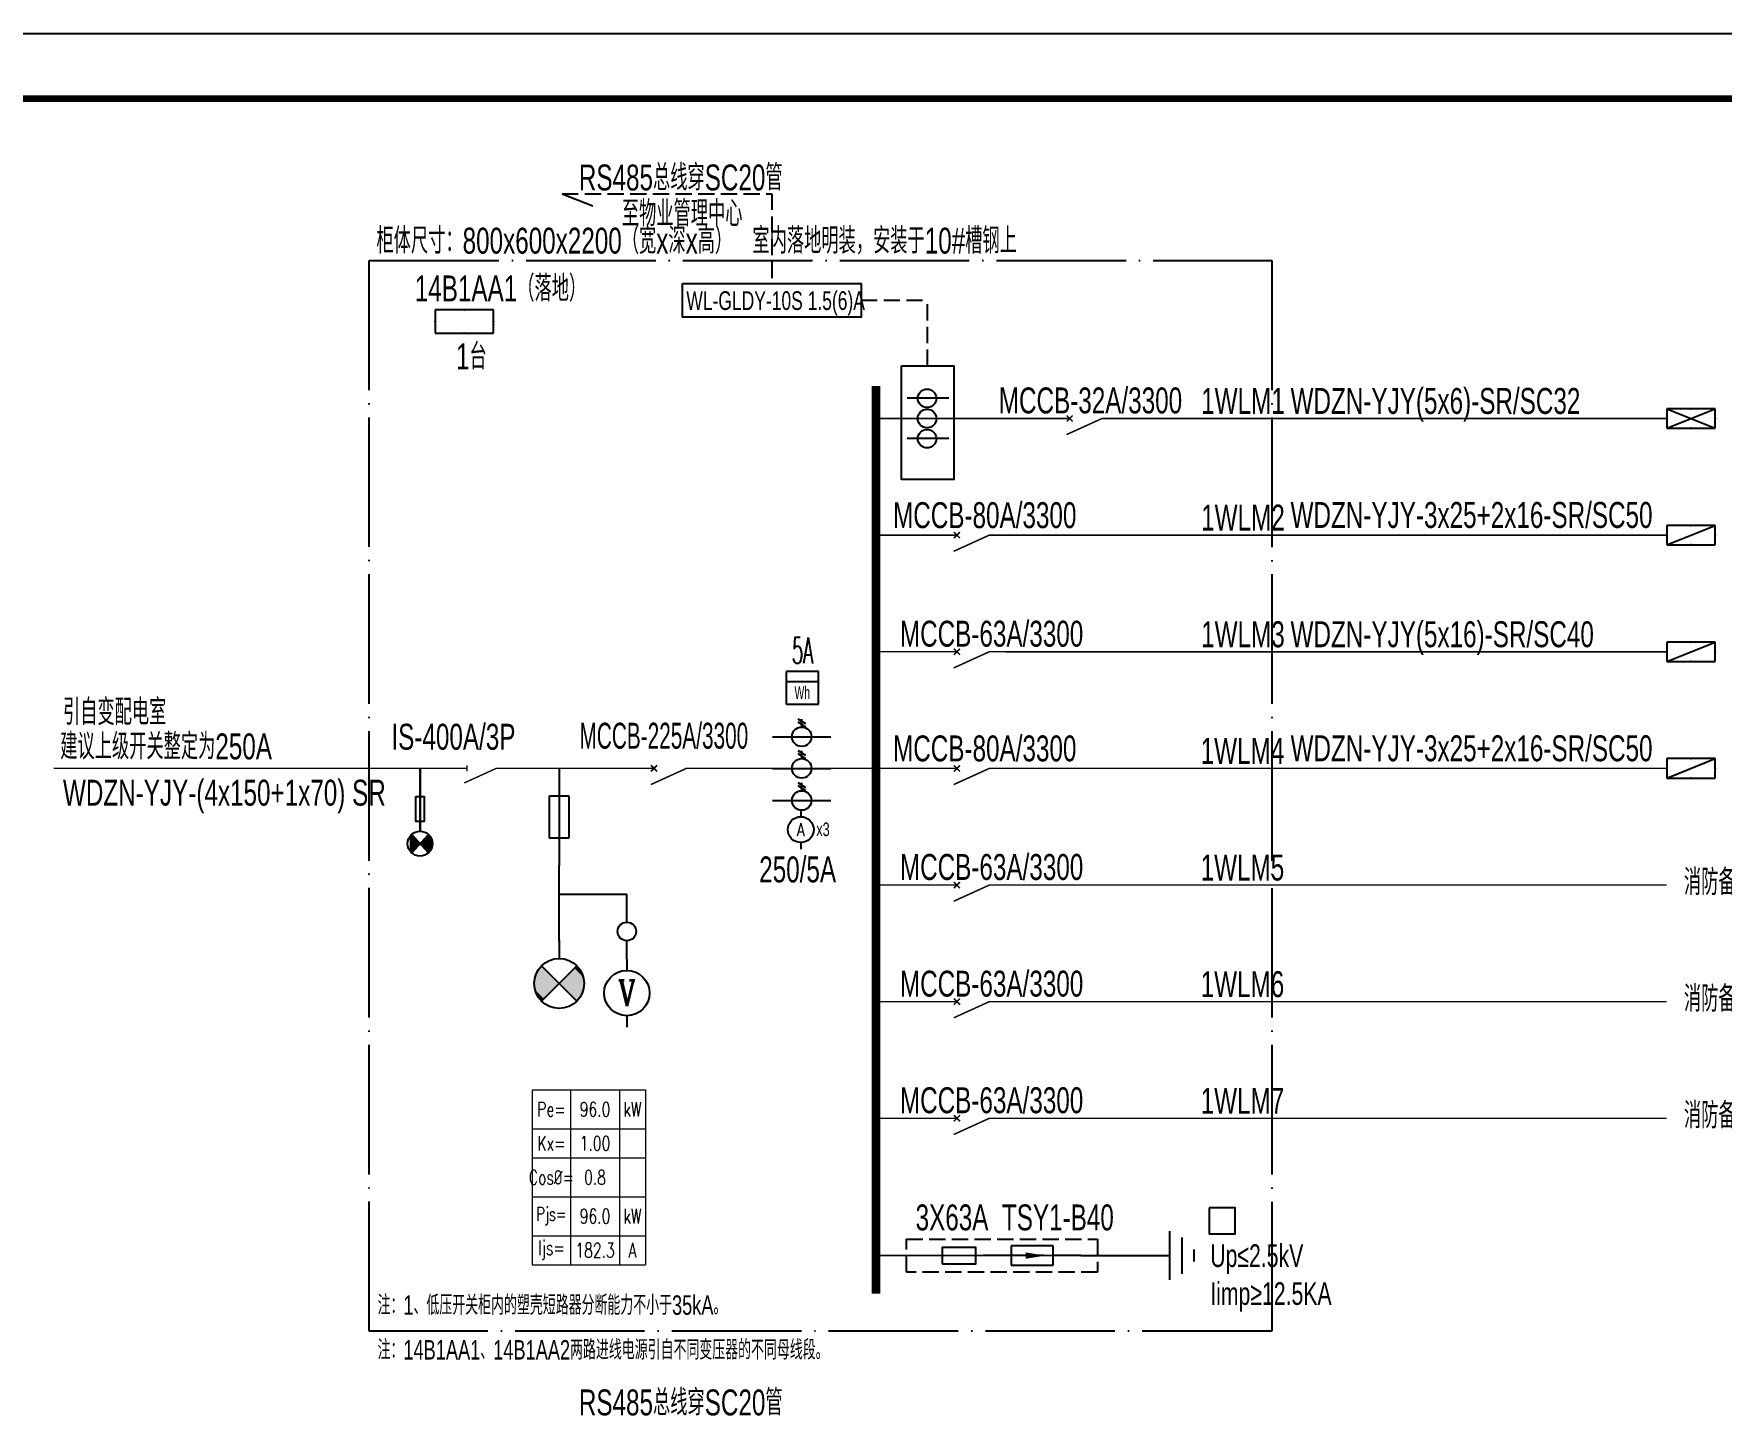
# Model space of a CAD drawing. Extents: x 776418 to 2076422, y -1170708 to 498544.
# Drawn here: x 972985 to 999032, y -248394 to -227049 of the extents above; entities that cross this region are included whole.
import ezdxf
from ezdxf.enums import TextEntityAlignment as Align

# ---------------------------------------------------------------- set-up
doc = ezdxf.new("R2010")
doc.units = 0
doc.header["$LTSCALE"] = 1000
doc.header["$MEASUREMENT"] = 0
doc.linetypes.add('DASH', pattern=[0.35, 0.25, -0.1])
doc.linetypes.add('DOTE', pattern=[2.42, 2, -0.2, 0.02, -0.2])
doc.layers.get('0').update_dxf_attribs({"linetype": 'CONTINUOUS'})
doc.layers.get('Defpoints').update_dxf_attribs({"linetype": 'CONTINUOUS'})
for name, color, linetype in [('D-TEXT', 7, 'CONTINUOUS'), ('DIM-箱柜', 3, 'CONTINUOUS'), ('DOTLN', 2, 'DASH'), ('ELEMENT', 3, 'CONTINUOUS'), ('EQUIP', 3, 'CONTINUOUS'), ('EQUIP-箱柜', 3, 'CONTINUOUS'), ('LAYER3', 7, 'DOTE'), ('PUB_TEXT', 255, 'CONTINUOUS'), ('TEL_TEXT', 3, 'CONTINUOUS'), ('TEL_TITLE', 7, 'CONTINUOUS'), ('WIRE', 4, 'CONTINUOUS'), ('WIRE-母线', 6, 'CONTINUOUS'), ('WIRE-照明', 1, 'CONTINUOUS'), ('WIRE-系统', 4, 'CONTINUOUS'), ('Z', 7, 'CONTINUOUS')]:
    doc.layers.add(name, color=color, linetype=linetype)
doc.layers.add('层1', color=7, linetype='CONTINUOUS', lineweight=0)
doc.styles.add('_COMPLEX', font='ROS', dxfattribs={"width": 0.6, "bigfont": 'JD'})
doc.styles.add('_HZTXT', font='txt.shx', dxfattribs={"width": 0.8, "bigfont": 'HZTXT.shx'})
doc.styles.add('_JD', font='ros.shx', dxfattribs={"width": 0.8, "bigfont": 'JD.shx'})
doc.styles.add('_SIMPLEX', font='SIMPLEX.shx', dxfattribs={"width": 0.8})
doc.styles.add('_TCH_LABEL', font='COMPLEX', dxfattribs={"bigfont": 'GBCBIG'})
doc.styles.add('_TEL_DIM', font='SIMPLEX', dxfattribs={"width": 0.7, "height": 3.5, "bigfont": 'HZTXT'})
doc.styles.add('_XCSG', font='complex.shx', dxfattribs={"width": 0.6, "bigfont": 'jd.shx'})
doc.styles.get("Standard").update_dxf_attribs({"font": 'gbenor.shx', "bigfont": 'gbcbig.shx'})

# ---------------------------------------------------------------- blocks, each defined once
blk = doc.blocks.new('$element$00000578')
at = {"const_width": 0.0233}
for points in [[(0, 0), (0, -0.25)], [(0, -1), (0, -0.75), (-0.25, -0.2)], [(-0.05, -0.25), (0.05, -0.25)]]:
    blk.add_lwpolyline(points, dxfattribs=at)
at = {"flags": 9}
blk.add_attdef('S', (0, 0), '', height=0.00000667, dxfattribs=at)
blk = doc.blocks.new('M_M12')
for p, q in [((-0.1, -0.717), (-0.1, -0.283)), ((-0.1, -0.283), (0.1, -0.283)), ((0.1, -0.283), (0.1, -0.717)), ((0.1, -0.717), (-0.1, -0.717))]:
    blk.add_line(p, q)
blk.add_lwpolyline([(0, 0), (0, -1)])
at = {"width": 0.8, "flags": 9}
blk.add_attdef('S', (0.25, -0.5), '', height=0.2, dxfattribs=at)
blk = doc.blocks.new('M_M58MSL')
for points in [[(0, 0), (0, -0.167)], [(0, -0.833), (0, -1)]]:
    blk.add_lwpolyline(points)
blk.add_circle((0, -0.5), 0.333)
at = {"style": '_SIMPLEX', "width": 0.8, "flags": 8}
blk.add_attdef('$TEXT$', text='', height=0.333, dxfattribs=at).set_placement((0, -0.5), align=Align.MIDDLE_CENTER)
at = {"width": 0.8, "flags": 9}
blk.add_attdef('S', (0.25, -0.5), '', height=0.2, dxfattribs=at)
blk = doc.blocks.new('M_M57DRB')
for p, q in [((0.259, -0.374), (-0.259, -0.893)), ((0.259, -0.893), (-0.259, -0.374))]:
    blk.add_line(p, q)
blk.add_lwpolyline([(0, 0), (0, -0.267)])
blk.add_circle((0, -0.633), 0.367)
for points in [[(-0.13, -0.763), (-0.354, -0.538), (0, -0.633), (-0.259, -0.374)], [(0.225, -0.409), (0.354, -0.538), (0.13, -0.504), (0.354, -0.728)], [(0.259, -0.374), (0.259, -0.374), (0.225, -0.409), (0.354, -0.538)], [(-0.225, -0.858), (-0.354, -0.728), (-0.13, -0.763), (-0.354, -0.538)], [(-0.259, -0.893), (-0.259, -0.893), (-0.225, -0.858), (-0.354, -0.728)], [(0.13, -0.504), (0.354, -0.728), (0, -0.633), (0.259, -0.893)]]:
    blk.add_solid(points)
at = {"width": 0.8, "flags": 9}
blk.add_attdef('S', (0.25, -0.5), '', height=0.2, dxfattribs=at)
blk = doc.blocks.new('M_M27VHU')
for p, q in [((0.167, -0.5), (0.3, -0.5)), ((0.256, -0.433), (0.172, -0.567)), ((0.308, -0.433), (0.225, -0.567))]:
    blk.add_line(p, q)
blk.add_lwpolyline([(0, 0), (0, -1)])
blk.add_circle((0, -0.5), 0.167)
at = {"width": 0.8, "flags": 9}
blk.add_attdef('S', (0.25, -0.5), '', height=0.2, dxfattribs=at)
blk = doc.blocks.new('$element$00000497')
at = {"const_width": 0.0233}
for points in [[(0, 0), (0, -0.25)], [(0, -1), (0, -0.75), (-0.25, -0.2)], [(-0.047, -0.297), (0.047, -0.203)], [(-0.047, -0.203), (0.047, -0.297)]]:
    blk.add_lwpolyline(points, dxfattribs=at)
at = {"flags": 9}
blk.add_attdef('S', (0, 0), '', height=0.00000667, dxfattribs=at)
blk = doc.blocks.new('_LINKPT1')
blk.add_line((0, 0), (0, 0))
blk = doc.blocks.new('M_Z15DKY')
for p, q in [((0.5, 0.5), (-0.5, 0.5)), ((-0.5, 0.5), (-0.5, -0.5)), ((-0.5, 0.2), (0.5, 0.2)), ((0.5, -0.5), (0.5, 0.5)), ((-0.5, -0.5), (0.5, -0.5))]:
    blk.add_line(p, q)
for p in [(-0.5, 0), (0, 0.5), (0.5, 0), (0, -0.5)]:
    blk.add_blockref('_LINKPT1', p)
at = {"style": '_COMPLEX', "width": 0.6}
blk.add_text('Wh', height=0.4, dxfattribs=at).set_placement((0, -0.35), align=Align.CENTER)
at = {"width": 0.8, "flags": 9}
blk.add_attdef('A', (0, 0), '', height=0.00002, dxfattribs=at)
blk = doc.blocks.new('$equip$00001413')
for p, q in [((0.75, 0.6), (-0.75, 0.6)), ((-0.75, 0.6), (-0.75, 0)), ((0.75, 0), (0.75, 0.6)), ((-0.75, 0), (0.75, 0))]:
    blk.add_line(p, q)
for p in [(0, 0.6), (-0.75, 0.3), (0, 0), (0.75, 0.3)]:
    blk.add_point(p)
at = {"style": '_TCH_LABEL', "flags": 9}
blk.add_attdef('A', (0, 0), '', height=0.00002, dxfattribs=at)
blk = doc.blocks.new('M_M24')
for p, q in [((-0.25, -0.375), (0.25, -0.375)), ((-0.1875, -0.5), (0.1875, -0.5)), ((-0.0625, -0.625), (0.0625, -0.625))]:
    blk.add_line(p, q)
blk.add_lwpolyline([(0, 0), (0, -0.375)])
at = {"width": 0.8, "flags": 9}
blk.add_attdef('S', (0.25, -0.5), '', height=0.2, dxfattribs=at)
blk = doc.blocks.new('M_M17')
for p, q in [((-0.1, -0.717), (-0.1, -0.283)), ((-0.1, -0.283), (0.1, -0.283)), ((0.1, -0.283), (0.1, -0.717)), ((0, -0.383), (0, -0.717)), ((0.1, -0.717), (-0.1, -0.717))]:
    blk.add_line(p, q)
for points in [[(0, 0), (0, -0.283)], [(0, -0.717), (0, -1)]]:
    blk.add_lwpolyline(points)
for points in [[(-0.033, -0.567), (0.033, -0.567), (0, -0.367), (0.033, -0.567)], [(0.033, -0.567), (0, -0.367), (-0.033, -0.567), (0.033, -0.567)], [(0, -0.367), (-0.033, -0.567), (0.033, -0.567), (0, -0.367)]]:
    blk.add_solid(points)
at = {"width": 0.8, "flags": 9}
blk.add_attdef('S', (0.25, -0.5), '', height=0.2, dxfattribs=at)
blk = doc.blocks.new('$equip$00001424')
for p, q in [((-0.75, 0), (0.75, 0.6)), ((-0.75, 0.6), (0.75, 0)), ((0.75, 0.6), (-0.75, 0.6)), ((-0.75, 0.6), (-0.75, 0)), ((0.75, 0), (0.75, 0.6)), ((-0.75, 0), (0.75, 0))]:
    blk.add_line(p, q)
for p in [(0, 0.6), (-0.75, 0.3), (0, 0), (0.75, 0.3)]:
    blk.add_point(p)
at = {"style": '_TCH_LABEL', "flags": 9}
blk.add_attdef('A', (0, 0), '', height=0.00002, dxfattribs=at)
blk = doc.blocks.new('$equip$00001416')
for p, q in [((0.75, 0.6), (-0.75, 0.6)), ((-0.75, 0), (0.75, 0.6)), ((-0.75, 0.6), (-0.75, 0)), ((0.75, 0), (0.75, 0.6)), ((-0.75, 0), (0.75, 0))]:
    blk.add_line(p, q)
for p in [(0, 0.6), (-0.75, 0.3), (0, 0), (0.75, 0.3)]:
    blk.add_point(p)
at = {"style": '_TCH_LABEL', "flags": 9}
blk.add_attdef('A', (0, 0), '', height=0.00002, dxfattribs=at)
blk = doc.blocks.new('*T195')
at = {"layer": 'Defpoints', "color": 8, "linetype": 'ByBlock', "lineweight": 0, "transparency": 16777216}
for p, q in [((0, 0), (1749, 0)), ((0, 0), (0, -2700)), ((593, 0), (593, -2700)), ((1346, 0), (1346, -2700)), ((1749, 0), (1749, -2700)), ((0, -600), (1749, -600)), ((0, -1050), (1749, -1050)), ((0, -1650), (1749, -1650)), ((0, -2250), (1749, -2250)), ((0, -2700), (1749, -2700))]:
    blk.add_line(p, q, dxfattribs=at)
at = {"color": 0, "transparency": 16777216, "attachment_point": 5, "style": '_TEL_DIM'}
for s, insert, char_height, width in [('Pe=', (297, -300), 225, 593.32), ('96.0', (970, -300), 225, 752.36), ('kW', (1547, -300), 225, 402.96), ('Kx=', (297, -825), 225, 593.32), ('1.00', (970, -825), 225, 752.36), ('Cos{\\fISOCPEUR|b0|i0|c0|p34;%%C}=', (297, -1350), 225, 593.32), ('0.8', (970, -1350), 225, 752.36), ('Pjs=', (297, -1950), 210, 593.32), ('96.0', (970, -1950), 225, 752.36), ('kW', (1547, -1950), 225, 402.96), ('Ijs=', (297, -2475), 225, 593.32), ('182.3', (970, -2475), 225, 752.36), ('A', (1547, -2475), 225, 402.96)]:
    blk.add_mtext(s, dxfattribs=dict(at, insert=insert, char_height=char_height, width=width))

msp = doc.modelspace()

# ---------------------------------------------------------------- linework, layer by layer
at = {"linetype": 'DASH'}
for p, q in [((981141, -229517, 0), (984377, -229517, 0)), ((984377, -229517, 0), (984377, -230901, 0)), ((985756, -231160, 0), (986783, -231160, 0)), ((986783, -232172, 0), (986783, -231160, 0))]:
    msp.add_line(p, q, dxfattribs=at)
at = {"color": 0}
msp.add_line((981141, -229517, 0), (981617, -229703, 0), dxfattribs=at)
at = {"color": 2, "elevation": 0}
msp.add_lwpolyline([(982999, -230901), (985756, -230901), (985756, -231419), (982999, -231419)], close=True, dxfattribs=at)
at = {"color": 0, "elevation": 0}
msp.add_lwpolyline([(986379, -232172), (987188, -232172), (987188, -233924), (986379, -233924)], close=True, dxfattribs=at)
at = {"color": 2}
for centre in [(986774, -232673, 0), (986774, -232985, 0), (986774, -233295, 0)]:
    msp.add_circle(centre, 143, dxfattribs=at)
at = {"layer": 'DIM-箱柜', "elevation": 0}
msp.add_lwpolyline([(991127, -245165), (991127, -245565), (991527, -245565), (991527, -245165), (991127, -245165)], dxfattribs=at)
at = {"layer": 'DOTLN', "linetype": 'DASH'}
msp.add_lwpolyline([(986457, -245645), (989404, -245645), (989404, -246155), (986457, -246155)], close=True, dxfattribs=at)
at = {"layer": 'ELEMENT'}
msp.add_lwpolyline([(987014, -246030), (987014, -245770), (987524, -245770), (987524, -246030)], close=True, dxfattribs=at)
at = {"layer": 'LAYER3'}
for p, q in [((978165, -230549, 0), (992094, -230549, 0)), ((978165, -247067, 0), (978165, -230549, 0)), ((992094, -230549, 0), (992094, -247067, 0)), ((992094, -247067, 0), (978165, -247067, 0))]:
    msp.add_line(p, q, dxfattribs=at)
at = {"layer": 'TEL_TITLE'}
msp.add_lwpolyline([(908431, -286449), (1013531, -286449), (1013531, -227049), (908431, -227049)], close=True, dxfattribs=at)
at = {"layer": 'TEL_TITLE', "const_width": 100}
msp.add_lwpolyline([(910931, -285449), (1012531, -285449), (1012531, -228049), (910931, -228049)], close=True, dxfattribs=at)
at = {"layer": 'WIRE', "color": 4}
for p, q in [((987108, -232673, 0), (986466, -232673, 0)), ((987108, -233295, 0), (986466, -233295, 0))]:
    msp.add_line(p, q, dxfattribs=at)
at = {"layer": 'WIRE-母线', "const_width": 133, "elevation": 0}
msp.add_lwpolyline([(985985, -232483), (985985, -246486)], dxfattribs=at)
at = {"layer": 'WIRE-照明'}
for p, q in [((981095, -241049, -4671), (981095, -239883, -4671)), ((981095, -240325, -4671), (982140, -240325, -4671)), ((982140, -240754, -4671), (982140, -240325, -4671)), ((982140, -241325, -4671), (982140, -241040, -4671)), ((989146, -245900, 0), (989959, -245900, 0))]:
    msp.add_line(p, q, dxfattribs=at)
at = {"layer": 'WIRE-系统', "const_width": 23.3, "elevation": 0}
for points in [[(985985, -232984), (988725, -232984)], [(989474, -232985), (998190, -232985)], [(985985, -234784), (986985, -234784)], [(987985, -234784), (998190, -234784)], [(985985, -236583), (986985, -236583)], [(987985, -236584), (998190, -236584)], [(973292, -238383), (979449, -238383)], [(982559, -238383), (980236, -238383)], [(983309, -238383), (985985, -238383)], [(985985, -238383), (986985, -238383)], [(987985, -238383), (998190, -238383)], [(985985, -240183), (986985, -240183)], [(987985, -240183), (998190, -240183)], [(985985, -241982), (986985, -241982)], [(987985, -241983), (998190, -241983)], [(985985, -243782), (986985, -243782)], [(987985, -243782), (998190, -243782)], [(985985, -245900), (990522, -245900)], [(985985, -245900), (986985, -245900)]]:
    msp.add_lwpolyline(points, dxfattribs=at)
at = {"layer": 'Z', "ltscale": 2}
msp.add_line((981095, -238383, 0), (981095, -239883, 0), dxfattribs=at)
msp.add_circle((982140, -240899, 0), 143, dxfattribs=at)
at = {"layer": '层1', "color": 4, "linetype": 'Continuous', "lineweight": 30}
msp.add_line((978948, -238389, 0), (978948, -239352, 0), dxfattribs=at)
at = {"layer": '层1', "color": 7, "linetype": 'Continuous', "lineweight": -3}
for p, q in [((978799, -239422, 0), (978799, -239665, 0)), ((978819, -239401, 0), (978819, -239686, 0)), ((978839, -239423, 0), (978839, -239664, 0)), ((978859, -239445, 0), (978859, -239642, 0)), ((978879, -239467, 0), (978879, -239620, 0)), ((978899, -239489, 0), (978899, -239598, 0)), ((978919, -239511, 0), (978919, -239575, 0)), ((978939, -239534, 0), (978939, -239553, 0)), ((978957, -239534, 0), (978957, -239553, 0)), ((978977, -239511, 0), (978977, -239575, 0)), ((978997, -239489, 0), (978997, -239598, 0)), ((979017, -239467, 0), (979017, -239620, 0)), ((979037, -239445, 0), (979037, -239642, 0)), ((979057, -239423, 0), (979057, -239664, 0)), ((979077, -239401, 0), (979077, -239686, 0)), ((979097, -239422, 0), (979097, -239665, 0)), ((979117, -239452, 0), (979117, -239635, 0)), ((979137, -239510, 0), (979137, -239577, 0))]:
    msp.add_line(p, q, dxfattribs=at)
at = {"layer": '层1', "color": 4, "linetype": 'Continuous', "lineweight": -3}
for p, q in [((979077, -239686, 0), (978819, -239401, 0)), ((978819, -239686, 0), (979077, -239401, 0))]:
    msp.add_line(p, q, dxfattribs=at)
at = {"layer": '层1', "color": 4, "linetype": 'Continuous', "lineweight": -3, "elevation": 0}
msp.add_lwpolyline([(978882, -238818), (979011, -238818), (979011, -239202), (978882, -239202)], close=True, dxfattribs=at)
at = {"layer": '层1', "color": 4, "linetype": 'Continuous', "lineweight": -3}
msp.add_circle((978948, -239544, 0), 192, dxfattribs=at)

# ---------------------------------------------------------------- block references
msp.add_blockref('*T195', (980679, -243343, 0))
at = {"layer": 'ELEMENT'}
for name, p, xscale, yscale, zscale, rotation in [('$element$00000497', (988725, -232984, 0), 999.9899999999907, 999.9899999999907, 999.9899999999907, 90), ('$element$00000497', (986985, -234784, 0), 999.9899999999907, 999.9899999999907, 999.9899999999907, 90), ('$element$00000497', (986985, -236583, 0), 999.9899999999907, 999.9899999999907, 999.9899999999907, 90), ('M_M27VHU', (984389, -237895, 0), 900, 900, 900, 90), ('$element$00000578', (979449, -238383, 0), 900, 900, 900, 90), ('$element$00000497', (982309, -238383, 0), 999.9899999999907, 999.9899999999907, 999.9899999999907, 90), ('M_M27VHU', (984389, -238383, 0), 900, 900, 900, 90), ('$element$00000497', (986985, -238383, 0), 999.9899999999907, 999.9899999999907, 999.9899999999907, 90), ('M_M27VHU', (984389, -238878, 0), 900, 900, 900, 90), ('$element$00000497', (986985, -240183, 0), 999.9899999999907, 999.9899999999907, 999.9899999999907, 90), ('$element$00000497', (986985, -241982, 0), 999.9899999999907, 999.9899999999907, 999.9899999999907, 90), ('$element$00000497', (986985, -243782, 0), 999.9899999999907, 999.9899999999907, 999.9899999999907, 90), ('M_M24', (989959, -245900, 0), 1500, 1500, 1500, 90), ('M_M17', (989146, -245900, 0), -1500, 1500, 1500, 270)]:
    msp.add_blockref(name, p, dxfattribs=dict(at, xscale=xscale, yscale=yscale, zscale=zscale, rotation=rotation))
for name, p, xscale, yscale, zscale in [('M_M12', (981095, -238383, 0), 1500, 1500, 1500), ('M_M57DRB', (981095, -241036, 0), 1050, 1050, 1050)]:
    msp.add_blockref(name, p, dxfattribs=dict(at, xscale=xscale, yscale=yscale, zscale=zscale))
ref = msp.add_blockref('M_M58MSL', (982140, -241325, 0), dxfattribs=dict(at, xscale=1050, yscale=1050, zscale=1050))
ref.add_attrib('$TEXT$', 'V', dxfattribs={"layer": '0', "height": 400, "style": '_XCSG', "width": 0.8, "flags": 8}).set_placement((982140, -241850, 0), align=Align.MIDDLE_CENTER)
at = {"layer": 'EQUIP', "xscale": 500, "yscale": 500, "zscale": 500}
msp.add_blockref('M_Z15DKY', (984848, -237140, 0), dxfattribs=at)
at = {"layer": 'EQUIP-箱柜', "ltscale": 0.001, "xscale": 600, "yscale": 600, "zscale": 600}
msp.add_blockref('$equip$00001413', (979630, -231670, 0), dxfattribs=at)
at = {"layer": 'EQUIP-箱柜', "xscale": 500, "yscale": 500, "zscale": 500}
for name, p in [('$equip$00001424', (998565, -233135, 0)), ('$equip$00001416', (998565, -234934, 0)), ('$equip$00001416', (998565, -236734, 0)), ('$equip$00001416', (998565, -238533, 0))]:
    msp.add_blockref(name, p, dxfattribs=at)
at = {"layer": 'Z', "ltscale": 2, "xscale": 600, "yscale": 600, "zscale": 600}
msp.add_blockref('M_M58MSL', (984824, -239028, 0), dxfattribs=at).add_auto_attribs({'$TEXT$': 'A'})

# ---------------------------------------------------------------- texts
at = {"layer": 'D-TEXT', "style": '_JD', "width": 0.6}
msp.add_text('MCCB-225A/3300', height=400, dxfattribs=at).set_placement((981409, -238079, 0))
at = {"layer": 'PUB_TEXT', "style": '_HZTXT', "width": 0.5}
msp.add_text('5A', height=400, dxfattribs=at).set_placement((984689, -236764, 0))
at = {"layer": 'TEL_TEXT', "color": 7, "style": '_JD', "width": 0.7}
for s, height, p in [('RS485总线穿SC20管', 400, (981399, -229466, 0)), ('至物业管理中心', 400, (982063, -230022, 0)), ('柜体尺寸：800x600x2200（宽x深x高）   室内落地明装，安装于10#槽钢上', 400, (978275, -230441, 0)), ('14B1AA1（落地）', 400, (978866, -231178, 0)), ('WL-GLDY-10S 1.5(6)A', 288, (983058, -231310, 0)), ('1台', 400, (979503, -232226, 0)), ('MCCB-32A/3300', 400, (987881, -232906, 0)), ('1WLM1', 400, (991005, -232914, 0)), ('WDZN-YJY(5x6)-SR/SC32', 400, (992385, -232914, 0)), ('MCCB-80A/3300', 400, (986249, -234676, 0)), ('1WLM2', 400, (991005, -234714, 0)), ('WDZN-YJY-3x25+2x16-SR/SC50', 400, (992385, -234673, 0)), ('MCCB-63A/3300', 400, (986355, -236505, 0)), ('1WLM3', 400, (991005, -236514, 0)), ('WDZN-YJY(5x16)-SR/SC40', 400, (992385, -236513, 0)), ('引自变配电室', 400, (973436, -237713, 0)), (' 建议上级开关整定为250A', 400, (973290, -238244, 0)), ('IS-400A/3P', 400, (978506, -238095, 0)), ('MCCB-80A/3300', 400, (986249, -238275, 0)), ('1WLM4', 400, (990997, -238313, 0)), ('WDZN-YJY-3x25+2x16-SR/SC50', 400, (992385, -238273, 0)), ('WDZN-YJY-(4x150+1x70) SR', 400, (973436, -238958, 0)), ('250/5A', 400, (984183, -240142, 0)), ('MCCB-63A/3300', 400, (986355, -240104, 0)), ('1WLM5', 400, (990997, -240113, 0)), ('消防备用', 400, (998456, -240338, 0)), ('MCCB-63A/3300', 400, (986355, -241904, 0)), ('1WLM6', 400, (990997, -241912, 0)), ('消防备用', 400, (998456, -242138, 0)), ('MCCB-63A/3300', 400, (986355, -243703, 0)), ('1WLM7', 400, (990997, -243712, 0)), ('消防备用', 400, (998456, -243937, 0)), ('3X63A  TSY1-B40', 400, (986597, -245511, 0)), ('Up≤2.5kV', 350, (991145, -246076, 0)), ('Iimp≥12.5KA', 350, (991145, -246661, 0)), ('注：1、低压开关柜内的塑壳短路器分断能力不小于35kA。', 300, (978292, -246814, 0)), ('注：14B1AA1、14B1AA2两路进线电源引自不同变压器的不同母线段。', 300, (978292, -247504, 0)), ('RS485总线穿SC20管', 400, (981399, -248366, 0))]:
    msp.add_text(s, height=height, dxfattribs=at).set_placement(p)
at = {"layer": 'TEL_TEXT', "ltscale": 2, "style": '_COMPLEX', "width": 0.7}
msp.add_text('x3', height=210, dxfattribs=at).set_placement((985064, -239428, 0))

doc.saveas('drawing.dxf')
